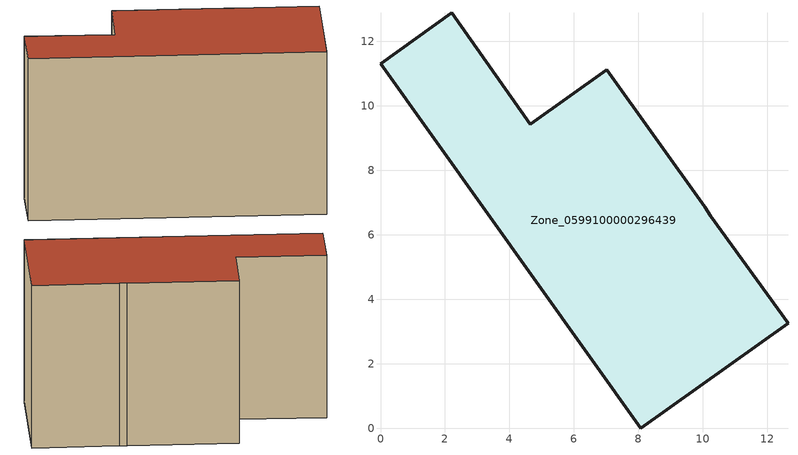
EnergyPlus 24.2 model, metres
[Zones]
Zone_0599100000296439
 floor ground (C_G): 8.08,0 0,11.3 2.21,12.88 4.65,9.43 7.02,11.12 10.06,6.87 10.24,6.56 12.64,3.26 z0
 wall outside (C_F): 4.65,9.43 2.21,12.88 0,11.3 8.08,0 12.64,3.26 10.24,6.56 10.06,6.87 7.02,11.12 4.65,9.43 z0:8.15
 roof outside (C_R): 10.24,6.56 10.06,6.87 7.02,11.12 4.65,9.43 2.21,12.88 0,11.3 8.08,0 12.64,3.26 z8.15
[BUILDING]
Pand.0599100000296439: North Axis=0; Terrain=City; Loads Convergence Tolerance Value=0.04; Temperature Convergence Tolerance Value=0.4; Solar Distribution=FullExterior; Maximum Number of Warmup Days=25; Minimum Number of Warmup Days=1
[Site:Location]
Rotterdam.The.Hague.AP_ZH_NLD Design_Conditions: Latitude=51.96; Longitude=4.45; Time Zone=1; Elevation=-4.5
[SITE:GROUNDTEMPERATURE:BUILDINGSURFACE]
18, 18, 18, 18, 18, 18, 18, 18, 18, 18, 18, 18
[MATERIAL] Thermal Absorptance=0.9; Solar Absorptance=0.7; Visible Absorptance=0.7
Name | Roughness | Thickness | Conductivity | Density | Specific Heat
G.TC.1975-1991 | MediumSmooth | 0.15 | 0.288461 | 540 | 1210
F.TC.1975-1991 | Rough | 0.3 | 0.230769 | 1920 | 840
R.TC.1975-1991 | MediumRough | 0.2 | 0.153846 | 1500 | 1000
[CONSTRUCTION]
C_G: G.TC.1975-1991
C_F: F.TC.1975-1991
C_R: R.TC.1975-1991
[ZONE]
Zone_0599100000296439: Type=1; Multiplier=1; Ceiling Height=Autocalculate; Volume=Autocalculate; Floor Area=autocalculate; Part of Total Floor Area=Yes
[ZONEINFILTRATION:DESIGNFLOWRATE]
Infil_Zone_0599100000296439: Zone or ZoneList or Space or SpaceList=Zone_0599100000296439; Schedule=AlwaysOn; Design Flow Rate Calculation Method=Flow/Area; Flow Rate per Floor Area=0.003; Constant Term Coefficient=1; Temperature Term Coefficient=0; Velocity Term Coefficient=0; Velocity Squared Term Coefficient=0
[HVACTEMPLATE:ZONE:IDEALLOADSAIRSYSTEM]
Zone_0599100000296439: Maximum Heating Supply Air Temperature=50; Minimum Cooling Supply Air Temperature=13; Maximum Heating Supply Air Humidity Ratio=0.0156; Minimum Cooling Supply Air Humidity Ratio=0.0077; Heating Limit=NoLimit; Cooling Limit=NoLimit; Dehumidification Control Type=ConstantSensibleHeatRatio; Cooling Sensible Heat Ratio=0.7; Dehumidification Setpoint=60; Humidification Control Type=None; Humidification Setpoint=30; Outdoor Air Method=None; Outdoor Air Flow Rate per Person=0.00944; Outdoor Air Flow Rate per Zone Floor Area=0; Outdoor Air Flow Rate per Zone=0; Demand Controlled Ventilation Type=None; Outdoor Air Economizer Type=NoEconomizer; Heat Recovery Type=None; Sensible Heat Recovery Effectiveness=0.7; Latent Heat Recovery Effectiveness=0.65
[ZONECONTROL:THERMOSTAT]
ThermostatControl_Zone_0599100000296439: Zone or ZoneList=Zone_0599100000296439; Control Type Schedule=DualSetpointControlType; Control 1=Thermostat_Zone_0599100000296439; Temperature Difference Between Cutout And Setpoint=0
[THERMOSTATSETPOINT:DUALSETPOINT]
Thermostat_Zone_0599100000296439: Heating Setpoint Temperature Schedule=HeatingSetpoint_Zone_0599100000296439; Cooling Setpoint Temperature Schedule=CoolingSetpoint_Zone_0599100000296439
[SCHEDULE:COMPACT]
HeatingSetpoint_Zone_0599100000296439: Through: 12/31, For: AllDays, Until: 24:00, 21
CoolingSetpoint_Zone_0599100000296439: Through: 12/31, For: AllDays, Until: 24:00, 24
DualSetpointControlType: Through: 12/31, For: AllDays, Until: 24:00, 4
AlwaysOn: Through: 12/31, For: AllDays, Until: 24:00, 1
